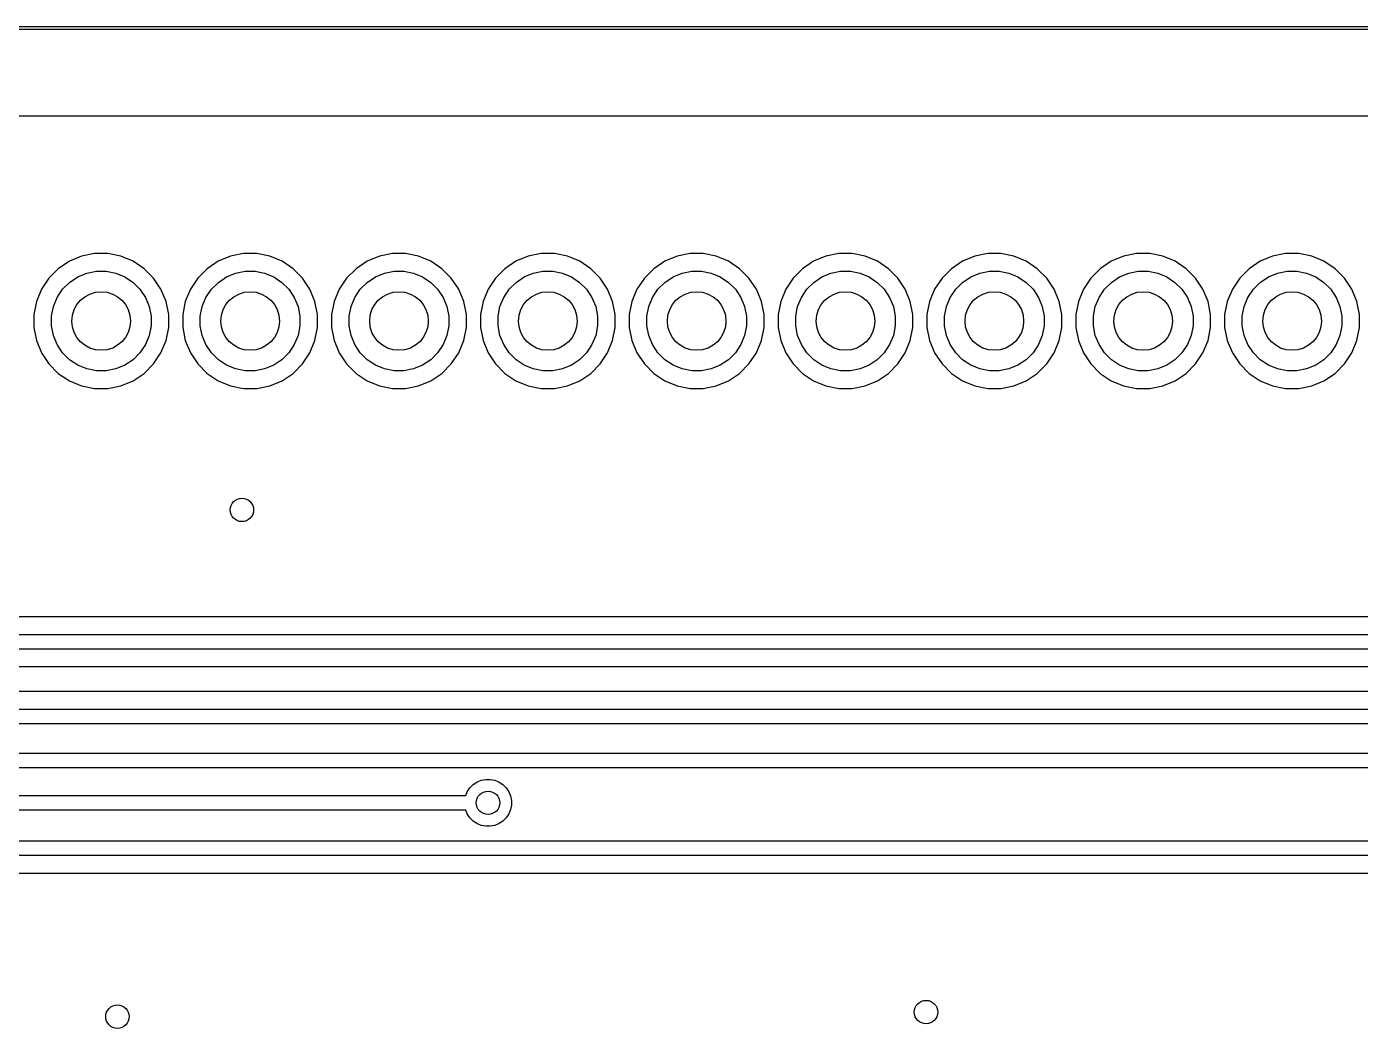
# Model space of a CAD drawing. Extents: x 13 to 148, y -136 to -18.
# Drawn here: x 94.13 to 116.89, y -35.08 to -17.98 of the extents above; entities that cross this region are included whole.
import ezdxf

# ---------------------------------------------------------------- set-up
doc = ezdxf.new("R2010")
doc.units = 0
doc.layers.add('BLACK', color=7, linetype='CONTINUOUS')

msp = doc.modelspace()

# ---------------------------------------------------------------- linework, layer by layer
at = {"layer": 'BLACK', "linetype": 'CONTINUOUS'}
for p, q in [((14.9988, -17.975), (145.501, -17.975)), ((145.499, -18.025), (15.0001, -18.025)), ((19.1496, -19.5), (140.85, -19.5)), ((94.8553, -21.9809), (94.6669, -22.1067)), ((95.0646, -21.8942), (94.8553, -21.9809)), ((95.2867, -21.85), (95.0646, -21.8942)), ((95.5133, -21.85), (95.2867, -21.85)), ((95.7354, -21.8942), (95.5133, -21.85)), ((95.9447, -21.9809), (95.7354, -21.8942)), ((96.1331, -22.1067), (95.9447, -21.9809)), ((97.3953, -21.9809), (97.2069, -22.1067)), ((97.6046, -21.8942), (97.3953, -21.9809)), ((97.8267, -21.85), (97.6046, -21.8942)), ((98.0533, -21.85), (97.8267, -21.85)), ((98.2754, -21.8942), (98.0533, -21.85)), ((98.4847, -21.9809), (98.2754, -21.8942)), ((98.6731, -22.1067), (98.4847, -21.9809)), ((99.9353, -21.9809), (99.7469, -22.1067)), ((100.145, -21.8942), (99.9353, -21.9809)), ((100.367, -21.85), (100.145, -21.8942)), ((100.593, -21.85), (100.367, -21.85)), ((100.815, -21.8942), (100.593, -21.85)), ((101.025, -21.9809), (100.815, -21.8942)), ((101.213, -22.1067), (101.025, -21.9809)), ((102.475, -21.9809), (102.287, -22.1067)), ((102.685, -21.8942), (102.475, -21.9809)), ((102.907, -21.85), (102.685, -21.8942)), ((103.133, -21.85), (102.907, -21.85)), ((103.355, -21.8942), (103.133, -21.85)), ((103.565, -21.9809), (103.355, -21.8942)), ((103.753, -22.1067), (103.565, -21.9809)), ((105.015, -21.9809), (104.827, -22.1067)), ((105.225, -21.8942), (105.015, -21.9809)), ((105.447, -21.85), (105.225, -21.8942)), ((105.673, -21.85), (105.447, -21.85)), ((105.895, -21.8942), (105.673, -21.85)), ((106.105, -21.9809), (105.895, -21.8942)), ((106.293, -22.1067), (106.105, -21.9809)), ((107.555, -21.9809), (107.367, -22.1067)), ((107.765, -21.8942), (107.555, -21.9809)), ((107.987, -21.85), (107.765, -21.8942)), ((108.213, -21.85), (107.987, -21.85)), ((108.435, -21.8942), (108.213, -21.85)), ((108.645, -21.9809), (108.435, -21.8942)), ((108.833, -22.1067), (108.645, -21.9809)), ((110.095, -21.9809), (109.907, -22.1067)), ((110.305, -21.8942), (110.095, -21.9809)), ((110.527, -21.85), (110.305, -21.8942)), ((110.753, -21.85), (110.527, -21.85)), ((110.975, -21.8942), (110.753, -21.85)), ((111.185, -21.9809), (110.975, -21.8942)), ((111.373, -22.1067), (111.185, -21.9809)), ((112.635, -21.9809), (112.447, -22.1067)), ((112.845, -21.8942), (112.635, -21.9809)), ((113.067, -21.85), (112.845, -21.8942)), ((113.293, -21.85), (113.067, -21.85)), ((113.515, -21.8942), (113.293, -21.85)), ((113.725, -21.9809), (113.515, -21.8942)), ((113.913, -22.1067), (113.725, -21.9809)), ((115.175, -21.9809), (114.987, -22.1067)), ((115.385, -21.8942), (115.175, -21.9809)), ((115.607, -21.85), (115.385, -21.8942)), ((115.833, -21.85), (115.607, -21.85)), ((116.055, -21.8942), (115.833, -21.85)), ((116.265, -21.9809), (116.055, -21.8942)), ((116.453, -22.1067), (116.265, -21.9809)), ((94.5067, -22.2669), (94.3809, -22.4553)), ((94.6669, -22.1067), (94.5067, -22.2669)), ((94.8582, -22.3398), (94.9974, -22.2467)), ((94.9974, -22.2467), (95.1521, -22.1827)), ((95.1521, -22.1827), (95.3163, -22.15)), ((95.3163, -22.15), (95.4837, -22.15)), ((95.4837, -22.15), (95.6479, -22.1827)), ((95.6479, -22.1827), (95.8026, -22.2467)), ((95.8026, -22.2467), (95.9418, -22.3398)), ((96.2933, -22.2669), (96.1331, -22.1067)), ((96.4191, -22.4553), (96.2933, -22.2669)), ((97.0467, -22.2669), (96.9209, -22.4553)), ((97.2069, -22.1067), (97.0467, -22.2669)), ((97.3982, -22.3398), (97.5374, -22.2467)), ((97.5374, -22.2467), (97.6921, -22.1827)), ((97.6921, -22.1827), (97.8563, -22.15)), ((97.8563, -22.15), (98.0237, -22.15)), ((98.0237, -22.15), (98.1879, -22.1827)), ((98.1879, -22.1827), (98.3426, -22.2467)), ((98.3426, -22.2467), (98.4818, -22.3398)), ((98.8333, -22.2669), (98.6731, -22.1067)), ((98.9591, -22.4553), (98.8333, -22.2669)), ((99.5867, -22.2669), (99.4609, -22.4553)), ((99.7469, -22.1067), (99.5867, -22.2669)), ((99.9382, -22.3398), (100.077, -22.2467)), ((100.077, -22.2467), (100.232, -22.1827)), ((100.232, -22.1827), (100.396, -22.15)), ((100.396, -22.15), (100.564, -22.15)), ((100.564, -22.15), (100.728, -22.1827)), ((100.728, -22.1827), (100.883, -22.2467)), ((100.883, -22.2467), (101.022, -22.3398)), ((101.373, -22.2669), (101.213, -22.1067)), ((101.499, -22.4553), (101.373, -22.2669)), ((102.127, -22.2669), (102.001, -22.4553)), ((102.287, -22.1067), (102.127, -22.2669)), ((102.478, -22.3398), (102.617, -22.2467)), ((102.617, -22.2467), (102.772, -22.1827)), ((102.772, -22.1827), (102.936, -22.15)), ((102.936, -22.15), (103.104, -22.15)), ((103.104, -22.15), (103.268, -22.1827)), ((103.268, -22.1827), (103.423, -22.2467)), ((103.423, -22.2467), (103.562, -22.3398)), ((103.913, -22.2669), (103.753, -22.1067)), ((104.039, -22.4553), (103.913, -22.2669)), ((104.667, -22.2669), (104.541, -22.4553)), ((104.827, -22.1067), (104.667, -22.2669)), ((105.018, -22.3398), (105.157, -22.2467)), ((105.157, -22.2467), (105.312, -22.1827)), ((105.312, -22.1827), (105.476, -22.15)), ((105.476, -22.15), (105.644, -22.15)), ((105.644, -22.15), (105.808, -22.1827)), ((105.808, -22.1827), (105.963, -22.2467)), ((105.963, -22.2467), (106.102, -22.3398)), ((106.453, -22.2669), (106.293, -22.1067)), ((106.579, -22.4553), (106.453, -22.2669)), ((107.207, -22.2669), (107.081, -22.4553)), ((107.367, -22.1067), (107.207, -22.2669)), ((107.558, -22.3398), (107.697, -22.2467)), ((107.697, -22.2467), (107.852, -22.1827)), ((107.852, -22.1827), (108.016, -22.15)), ((108.016, -22.15), (108.184, -22.15)), ((108.184, -22.15), (108.348, -22.1827)), ((108.348, -22.1827), (108.503, -22.2467)), ((108.503, -22.2467), (108.642, -22.3398)), ((108.993, -22.2669), (108.833, -22.1067)), ((109.119, -22.4553), (108.993, -22.2669)), ((109.747, -22.2669), (109.621, -22.4553)), ((109.907, -22.1067), (109.747, -22.2669)), ((110.098, -22.3398), (110.237, -22.2467)), ((110.237, -22.2467), (110.392, -22.1827)), ((110.392, -22.1827), (110.556, -22.15)), ((110.556, -22.15), (110.724, -22.15)), ((110.724, -22.15), (110.888, -22.1827)), ((110.888, -22.1827), (111.043, -22.2467)), ((111.043, -22.2467), (111.182, -22.3398)), ((111.533, -22.2669), (111.373, -22.1067)), ((111.659, -22.4553), (111.533, -22.2669)), ((112.287, -22.2669), (112.161, -22.4553)), ((112.447, -22.1067), (112.287, -22.2669)), ((112.638, -22.3398), (112.777, -22.2467)), ((112.777, -22.2467), (112.932, -22.1827)), ((112.932, -22.1827), (113.096, -22.15)), ((113.096, -22.15), (113.264, -22.15)), ((113.264, -22.15), (113.428, -22.1827)), ((113.428, -22.1827), (113.583, -22.2467)), ((113.583, -22.2467), (113.722, -22.3398)), ((114.073, -22.2669), (113.913, -22.1067)), ((114.199, -22.4553), (114.073, -22.2669)), ((114.827, -22.2669), (114.701, -22.4553)), ((114.987, -22.1067), (114.827, -22.2669)), ((115.178, -22.3398), (115.317, -22.2467)), ((115.317, -22.2467), (115.472, -22.1827)), ((115.472, -22.1827), (115.636, -22.15)), ((115.636, -22.15), (115.804, -22.15)), ((115.804, -22.15), (115.968, -22.1827)), ((115.968, -22.1827), (116.123, -22.2467)), ((116.123, -22.2467), (116.262, -22.3398)), ((116.613, -22.2669), (116.453, -22.1067)), ((116.739, -22.4553), (116.613, -22.2669)), ((94.3809, -22.4553), (94.2942, -22.6646)), ((94.6467, -22.5974), (94.7398, -22.4582)), ((94.7398, -22.4582), (94.8582, -22.3398)), ((95.9418, -22.3398), (96.0602, -22.4582)), ((96.0602, -22.4582), (96.1533, -22.5974)), ((96.5058, -22.6646), (96.4191, -22.4553)), ((96.9209, -22.4553), (96.8342, -22.6646)), ((97.1867, -22.5974), (97.2798, -22.4582)), ((97.2798, -22.4582), (97.3982, -22.3398)), ((98.4818, -22.3398), (98.6002, -22.4582)), ((98.6002, -22.4582), (98.6933, -22.5974)), ((99.0458, -22.6646), (98.9591, -22.4553)), ((99.4609, -22.4553), (99.3742, -22.6646)), ((99.7267, -22.5974), (99.8198, -22.4582)), ((99.8198, -22.4582), (99.9382, -22.3398)), ((101.022, -22.3398), (101.14, -22.4582)), ((101.14, -22.4582), (101.233, -22.5974)), ((101.586, -22.6646), (101.499, -22.4553)), ((102.001, -22.4553), (101.914, -22.6646)), ((102.267, -22.5974), (102.36, -22.4582)), ((102.36, -22.4582), (102.478, -22.3398)), ((103.562, -22.3398), (103.68, -22.4582)), ((103.68, -22.4582), (103.773, -22.5974)), ((104.126, -22.6646), (104.039, -22.4553)), ((104.541, -22.4553), (104.454, -22.6646)), ((104.807, -22.5974), (104.9, -22.4582)), ((104.9, -22.4582), (105.018, -22.3398)), ((106.102, -22.3398), (106.22, -22.4582)), ((106.22, -22.4582), (106.313, -22.5974)), ((106.666, -22.6646), (106.579, -22.4553)), ((107.081, -22.4553), (106.994, -22.6646)), ((107.347, -22.5974), (107.44, -22.4582)), ((107.44, -22.4582), (107.558, -22.3398)), ((108.642, -22.3398), (108.76, -22.4582)), ((108.76, -22.4582), (108.853, -22.5974)), ((109.206, -22.6646), (109.119, -22.4553)), ((109.621, -22.4553), (109.534, -22.6646)), ((109.887, -22.5974), (109.98, -22.4582)), ((109.98, -22.4582), (110.098, -22.3398)), ((111.182, -22.3398), (111.3, -22.4582)), ((111.3, -22.4582), (111.393, -22.5974)), ((111.746, -22.6646), (111.659, -22.4553)), ((112.161, -22.4553), (112.074, -22.6646)), ((112.427, -22.5974), (112.52, -22.4582)), ((112.52, -22.4582), (112.638, -22.3398)), ((113.722, -22.3398), (113.84, -22.4582)), ((113.84, -22.4582), (113.933, -22.5974)), ((114.286, -22.6646), (114.199, -22.4553)), ((114.701, -22.4553), (114.614, -22.6646)), ((114.967, -22.5974), (115.06, -22.4582)), ((115.06, -22.4582), (115.178, -22.3398)), ((116.262, -22.3398), (116.38, -22.4582)), ((116.38, -22.4582), (116.473, -22.5974)), ((116.826, -22.6646), (116.739, -22.4553)), ((94.2942, -22.6646), (94.25, -22.8867)), ((94.55, -22.9163), (94.5827, -22.7521)), ((94.5827, -22.7521), (94.6467, -22.5974)), ((96.1533, -22.5974), (96.2173, -22.7521)), ((96.2173, -22.7521), (96.25, -22.9163)), ((96.55, -22.8867), (96.5058, -22.6646)), ((96.8342, -22.6646), (96.79, -22.8867)), ((97.09, -22.9163), (97.1227, -22.7521)), ((97.1227, -22.7521), (97.1867, -22.5974)), ((98.6933, -22.5974), (98.7573, -22.7521)), ((98.7573, -22.7521), (98.79, -22.9163)), ((99.09, -22.8867), (99.0458, -22.6646)), ((99.3742, -22.6646), (99.33, -22.8867)), ((99.63, -22.9163), (99.6627, -22.7521)), ((99.6627, -22.7521), (99.7267, -22.5974)), ((101.233, -22.5974), (101.297, -22.7521)), ((101.297, -22.7521), (101.33, -22.9163)), ((101.63, -22.8867), (101.586, -22.6646)), ((101.914, -22.6646), (101.87, -22.8867)), ((102.17, -22.9163), (102.203, -22.7521)), ((102.203, -22.7521), (102.267, -22.5974)), ((103.773, -22.5974), (103.837, -22.7521)), ((103.837, -22.7521), (103.87, -22.9163)), ((104.17, -22.8867), (104.126, -22.6646)), ((104.454, -22.6646), (104.41, -22.8867)), ((104.71, -22.9163), (104.743, -22.7521)), ((104.743, -22.7521), (104.807, -22.5974)), ((106.313, -22.5974), (106.377, -22.7521)), ((106.377, -22.7521), (106.41, -22.9163)), ((106.71, -22.8867), (106.666, -22.6646)), ((106.994, -22.6646), (106.95, -22.8867)), ((107.25, -22.9163), (107.283, -22.7521)), ((107.283, -22.7521), (107.347, -22.5974)), ((108.853, -22.5974), (108.917, -22.7521)), ((108.917, -22.7521), (108.95, -22.9163)), ((109.25, -22.8867), (109.206, -22.6646)), ((109.534, -22.6646), (109.49, -22.8867)), ((109.79, -22.9163), (109.823, -22.7521)), ((109.823, -22.7521), (109.887, -22.5974)), ((111.393, -22.5974), (111.457, -22.7521)), ((111.457, -22.7521), (111.49, -22.9163)), ((111.79, -22.8867), (111.746, -22.6646)), ((112.074, -22.6646), (112.03, -22.8867)), ((112.33, -22.9163), (112.363, -22.7521)), ((112.363, -22.7521), (112.427, -22.5974)), ((113.933, -22.5974), (113.997, -22.7521)), ((113.997, -22.7521), (114.03, -22.9163)), ((114.33, -22.8867), (114.286, -22.6646)), ((114.614, -22.6646), (114.57, -22.8867)), ((114.87, -22.9163), (114.903, -22.7521)), ((114.903, -22.7521), (114.967, -22.5974)), ((116.473, -22.5974), (116.537, -22.7521)), ((116.537, -22.7521), (116.57, -22.9163)), ((116.87, -22.8867), (116.826, -22.6646)), ((94.25, -22.8867), (94.25, -23.1133)), ((94.55, -23.0837), (94.55, -22.9163)), ((96.25, -22.9163), (96.25, -23.0837)), ((96.55, -23.1133), (96.55, -22.8867)), ((96.79, -22.8867), (96.79, -23.1133)), ((97.09, -23.0837), (97.09, -22.9163)), ((98.79, -22.9163), (98.79, -23.0837)), ((99.09, -23.1133), (99.09, -22.8867)), ((99.33, -22.8867), (99.33, -23.1133)), ((99.63, -23.0837), (99.63, -22.9163)), ((101.33, -22.9163), (101.33, -23.0837)), ((101.63, -23.1133), (101.63, -22.8867)), ((101.87, -22.8867), (101.87, -23.1133)), ((102.17, -23.0837), (102.17, -22.9163)), ((103.87, -22.9163), (103.87, -23.0837)), ((104.17, -23.1133), (104.17, -22.8867)), ((104.41, -22.8867), (104.41, -23.1133)), ((104.71, -23.0837), (104.71, -22.9163)), ((106.41, -22.9163), (106.41, -23.0837)), ((106.71, -23.1133), (106.71, -22.8867)), ((106.95, -22.8867), (106.95, -23.1133)), ((107.25, -23.0837), (107.25, -22.9163)), ((108.95, -22.9163), (108.95, -23.0837)), ((109.25, -23.1133), (109.25, -22.8867)), ((109.49, -22.8867), (109.49, -23.1133)), ((109.79, -23.0837), (109.79, -22.9163)), ((111.49, -22.9163), (111.49, -23.0837)), ((111.79, -23.1133), (111.79, -22.8867)), ((112.03, -22.8867), (112.03, -23.1133)), ((112.33, -23.0837), (112.33, -22.9163)), ((114.03, -22.9163), (114.03, -23.0837)), ((114.33, -23.1133), (114.33, -22.8867)), ((114.57, -22.8867), (114.57, -23.1133)), ((114.87, -23.0837), (114.87, -22.9163)), ((116.57, -22.9163), (116.57, -23.0837)), ((116.87, -23.1133), (116.87, -22.8867)), ((94.25, -23.1133), (94.2942, -23.3354)), ((94.5827, -23.2479), (94.55, -23.0837)), ((96.25, -23.0837), (96.2173, -23.2479)), ((96.5058, -23.3354), (96.55, -23.1133)), ((96.79, -23.1133), (96.8342, -23.3354)), ((97.1227, -23.2479), (97.09, -23.0837)), ((98.79, -23.0837), (98.7573, -23.2479)), ((99.0458, -23.3354), (99.09, -23.1133)), ((99.33, -23.1133), (99.3742, -23.3354)), ((99.6627, -23.2479), (99.63, -23.0837)), ((101.33, -23.0837), (101.297, -23.2479)), ((101.586, -23.3354), (101.63, -23.1133)), ((101.87, -23.1133), (101.914, -23.3354)), ((102.203, -23.2479), (102.17, -23.0837)), ((103.87, -23.0837), (103.837, -23.2479)), ((104.126, -23.3354), (104.17, -23.1133)), ((104.41, -23.1133), (104.454, -23.3354)), ((104.743, -23.2479), (104.71, -23.0837)), ((106.41, -23.0837), (106.377, -23.2479)), ((106.666, -23.3354), (106.71, -23.1133)), ((106.95, -23.1133), (106.994, -23.3354)), ((107.283, -23.2479), (107.25, -23.0837)), ((108.95, -23.0837), (108.917, -23.2479)), ((109.206, -23.3354), (109.25, -23.1133)), ((109.49, -23.1133), (109.534, -23.3354)), ((109.823, -23.2479), (109.79, -23.0837)), ((111.49, -23.0837), (111.457, -23.2479)), ((111.746, -23.3354), (111.79, -23.1133)), ((112.03, -23.1133), (112.074, -23.3354)), ((112.363, -23.2479), (112.33, -23.0837)), ((114.03, -23.0837), (113.997, -23.2479)), ((114.286, -23.3354), (114.33, -23.1133)), ((114.57, -23.1133), (114.614, -23.3354)), ((114.903, -23.2479), (114.87, -23.0837)), ((116.57, -23.0837), (116.537, -23.2479)), ((116.826, -23.3354), (116.87, -23.1133)), ((94.2942, -23.3354), (94.3809, -23.5447)), ((94.6467, -23.4026), (94.5827, -23.2479)), ((94.7398, -23.5418), (94.6467, -23.4026)), ((96.1533, -23.4026), (96.0602, -23.5418)), ((96.2173, -23.2479), (96.1533, -23.4026)), ((96.4191, -23.5447), (96.5058, -23.3354)), ((96.8342, -23.3354), (96.9209, -23.5447)), ((97.1867, -23.4026), (97.1227, -23.2479)), ((97.2798, -23.5418), (97.1867, -23.4026)), ((98.6933, -23.4026), (98.6002, -23.5418)), ((98.7573, -23.2479), (98.6933, -23.4026)), ((98.9591, -23.5447), (99.0458, -23.3354)), ((99.3742, -23.3354), (99.4609, -23.5447)), ((99.7267, -23.4026), (99.6627, -23.2479)), ((99.8198, -23.5418), (99.7267, -23.4026)), ((101.233, -23.4026), (101.14, -23.5418)), ((101.297, -23.2479), (101.233, -23.4026)), ((101.499, -23.5447), (101.586, -23.3354)), ((101.914, -23.3354), (102.001, -23.5447)), ((102.267, -23.4026), (102.203, -23.2479)), ((102.36, -23.5418), (102.267, -23.4026)), ((103.773, -23.4026), (103.68, -23.5418)), ((103.837, -23.2479), (103.773, -23.4026)), ((104.039, -23.5447), (104.126, -23.3354)), ((104.454, -23.3354), (104.541, -23.5447)), ((104.807, -23.4026), (104.743, -23.2479)), ((104.9, -23.5418), (104.807, -23.4026)), ((106.313, -23.4026), (106.22, -23.5418)), ((106.377, -23.2479), (106.313, -23.4026)), ((106.579, -23.5447), (106.666, -23.3354)), ((106.994, -23.3354), (107.081, -23.5447)), ((107.347, -23.4026), (107.283, -23.2479)), ((107.44, -23.5418), (107.347, -23.4026)), ((108.853, -23.4026), (108.76, -23.5418)), ((108.917, -23.2479), (108.853, -23.4026)), ((109.119, -23.5447), (109.206, -23.3354)), ((109.534, -23.3354), (109.621, -23.5447)), ((109.887, -23.4026), (109.823, -23.2479)), ((109.98, -23.5418), (109.887, -23.4026)), ((111.393, -23.4026), (111.3, -23.5418)), ((111.457, -23.2479), (111.393, -23.4026)), ((111.659, -23.5447), (111.746, -23.3354)), ((112.074, -23.3354), (112.161, -23.5447)), ((112.427, -23.4026), (112.363, -23.2479)), ((112.52, -23.5418), (112.427, -23.4026)), ((113.933, -23.4026), (113.84, -23.5418)), ((113.997, -23.2479), (113.933, -23.4026)), ((114.199, -23.5447), (114.286, -23.3354)), ((114.614, -23.3354), (114.701, -23.5447)), ((114.967, -23.4026), (114.903, -23.2479)), ((115.06, -23.5418), (114.967, -23.4026)), ((116.473, -23.4026), (116.38, -23.5418)), ((116.537, -23.2479), (116.473, -23.4026)), ((116.739, -23.5447), (116.826, -23.3354)), ((94.3809, -23.5447), (94.5067, -23.7331)), ((94.8582, -23.6602), (94.7398, -23.5418)), ((94.9974, -23.7533), (94.8582, -23.6602)), ((95.9418, -23.6602), (95.8026, -23.7533)), ((96.0602, -23.5418), (95.9418, -23.6602)), ((96.2933, -23.7331), (96.4191, -23.5447)), ((96.9209, -23.5447), (97.0467, -23.7331)), ((97.3982, -23.6602), (97.2798, -23.5418)), ((97.5374, -23.7533), (97.3982, -23.6602)), ((98.4818, -23.6602), (98.3426, -23.7533)), ((98.6002, -23.5418), (98.4818, -23.6602)), ((98.8333, -23.7331), (98.9591, -23.5447)), ((99.4609, -23.5447), (99.5867, -23.7331)), ((99.9382, -23.6602), (99.8198, -23.5418)), ((100.077, -23.7533), (99.9382, -23.6602)), ((101.022, -23.6602), (100.883, -23.7533)), ((101.14, -23.5418), (101.022, -23.6602)), ((101.373, -23.7331), (101.499, -23.5447)), ((102.001, -23.5447), (102.127, -23.7331)), ((102.478, -23.6602), (102.36, -23.5418)), ((102.617, -23.7533), (102.478, -23.6602)), ((103.562, -23.6602), (103.423, -23.7533)), ((103.68, -23.5418), (103.562, -23.6602)), ((103.913, -23.7331), (104.039, -23.5447)), ((104.541, -23.5447), (104.667, -23.7331)), ((105.018, -23.6602), (104.9, -23.5418)), ((105.157, -23.7533), (105.018, -23.6602)), ((106.102, -23.6602), (105.963, -23.7533)), ((106.22, -23.5418), (106.102, -23.6602)), ((106.453, -23.7331), (106.579, -23.5447)), ((107.081, -23.5447), (107.207, -23.7331)), ((107.558, -23.6602), (107.44, -23.5418)), ((107.697, -23.7533), (107.558, -23.6602)), ((108.642, -23.6602), (108.503, -23.7533)), ((108.76, -23.5418), (108.642, -23.6602)), ((108.993, -23.7331), (109.119, -23.5447)), ((109.621, -23.5447), (109.747, -23.7331)), ((110.098, -23.6602), (109.98, -23.5418)), ((110.237, -23.7533), (110.098, -23.6602)), ((111.182, -23.6602), (111.043, -23.7533)), ((111.3, -23.5418), (111.182, -23.6602)), ((111.533, -23.7331), (111.659, -23.5447)), ((112.161, -23.5447), (112.287, -23.7331)), ((112.638, -23.6602), (112.52, -23.5418)), ((112.777, -23.7533), (112.638, -23.6602)), ((113.722, -23.6602), (113.583, -23.7533)), ((113.84, -23.5418), (113.722, -23.6602)), ((114.073, -23.7331), (114.199, -23.5447)), ((114.701, -23.5447), (114.827, -23.7331)), ((115.178, -23.6602), (115.06, -23.5418)), ((115.317, -23.7533), (115.178, -23.6602)), ((116.262, -23.6602), (116.123, -23.7533)), ((116.38, -23.5418), (116.262, -23.6602)), ((116.613, -23.7331), (116.739, -23.5447)), ((94.5067, -23.7331), (94.6669, -23.8933)), ((94.6669, -23.8933), (94.8553, -24.0191)), ((95.1521, -23.8173), (94.9974, -23.7533)), ((95.3163, -23.85), (95.1521, -23.8173)), ((95.4837, -23.85), (95.3163, -23.85)), ((95.6479, -23.8173), (95.4837, -23.85)), ((95.8026, -23.7533), (95.6479, -23.8173)), ((95.9447, -24.0191), (96.1331, -23.8933)), ((96.1331, -23.8933), (96.2933, -23.7331)), ((97.0467, -23.7331), (97.2069, -23.8933)), ((97.2069, -23.8933), (97.3953, -24.0191)), ((97.6921, -23.8173), (97.5374, -23.7533)), ((97.8563, -23.85), (97.6921, -23.8173)), ((98.0237, -23.85), (97.8563, -23.85)), ((98.1879, -23.8173), (98.0237, -23.85)), ((98.3426, -23.7533), (98.1879, -23.8173)), ((98.4847, -24.0191), (98.6731, -23.8933)), ((98.6731, -23.8933), (98.8333, -23.7331)), ((99.5867, -23.7331), (99.7469, -23.8933)), ((99.7469, -23.8933), (99.9353, -24.0191)), ((100.232, -23.8173), (100.077, -23.7533)), ((100.396, -23.85), (100.232, -23.8173)), ((100.564, -23.85), (100.396, -23.85)), ((100.728, -23.8173), (100.564, -23.85)), ((100.883, -23.7533), (100.728, -23.8173)), ((101.025, -24.0191), (101.213, -23.8933)), ((101.213, -23.8933), (101.373, -23.7331)), ((102.127, -23.7331), (102.287, -23.8933)), ((102.287, -23.8933), (102.475, -24.0191)), ((102.772, -23.8173), (102.617, -23.7533)), ((102.936, -23.85), (102.772, -23.8173)), ((103.104, -23.85), (102.936, -23.85)), ((103.268, -23.8173), (103.104, -23.85)), ((103.423, -23.7533), (103.268, -23.8173)), ((103.565, -24.0191), (103.753, -23.8933)), ((103.753, -23.8933), (103.913, -23.7331)), ((104.667, -23.7331), (104.827, -23.8933)), ((104.827, -23.8933), (105.015, -24.0191)), ((105.312, -23.8173), (105.157, -23.7533)), ((105.476, -23.85), (105.312, -23.8173)), ((105.644, -23.85), (105.476, -23.85)), ((105.808, -23.8173), (105.644, -23.85)), ((105.963, -23.7533), (105.808, -23.8173)), ((106.105, -24.0191), (106.293, -23.8933)), ((106.293, -23.8933), (106.453, -23.7331)), ((107.207, -23.7331), (107.367, -23.8933)), ((107.367, -23.8933), (107.555, -24.0191)), ((107.852, -23.8173), (107.697, -23.7533)), ((108.016, -23.85), (107.852, -23.8173)), ((108.184, -23.85), (108.016, -23.85)), ((108.348, -23.8173), (108.184, -23.85)), ((108.503, -23.7533), (108.348, -23.8173)), ((108.645, -24.0191), (108.833, -23.8933)), ((108.833, -23.8933), (108.993, -23.7331)), ((109.747, -23.7331), (109.907, -23.8933)), ((109.907, -23.8933), (110.095, -24.0191)), ((110.392, -23.8173), (110.237, -23.7533)), ((110.556, -23.85), (110.392, -23.8173)), ((110.724, -23.85), (110.556, -23.85)), ((110.888, -23.8173), (110.724, -23.85)), ((111.043, -23.7533), (110.888, -23.8173)), ((111.185, -24.0191), (111.373, -23.8933)), ((111.373, -23.8933), (111.533, -23.7331)), ((112.287, -23.7331), (112.447, -23.8933)), ((112.447, -23.8933), (112.635, -24.0191)), ((112.932, -23.8173), (112.777, -23.7533)), ((113.096, -23.85), (112.932, -23.8173)), ((113.264, -23.85), (113.096, -23.85)), ((113.428, -23.8173), (113.264, -23.85)), ((113.583, -23.7533), (113.428, -23.8173)), ((113.725, -24.0191), (113.913, -23.8933)), ((113.913, -23.8933), (114.073, -23.7331)), ((114.827, -23.7331), (114.987, -23.8933)), ((114.987, -23.8933), (115.175, -24.0191)), ((115.472, -23.8173), (115.317, -23.7533)), ((115.636, -23.85), (115.472, -23.8173)), ((115.804, -23.85), (115.636, -23.85)), ((115.968, -23.8173), (115.804, -23.85)), ((116.123, -23.7533), (115.968, -23.8173)), ((116.265, -24.0191), (116.453, -23.8933)), ((116.453, -23.8933), (116.613, -23.7331)), ((94.8553, -24.0191), (95.0646, -24.1058)), ((95.0646, -24.1058), (95.2867, -24.15)), ((95.5133, -24.15), (95.7354, -24.1058)), ((95.7354, -24.1058), (95.9447, -24.0191)), ((97.3953, -24.0191), (97.6046, -24.1058)), ((97.6046, -24.1058), (97.8267, -24.15)), ((98.0533, -24.15), (98.2754, -24.1058)), ((98.2754, -24.1058), (98.4847, -24.0191)), ((99.9353, -24.0191), (100.145, -24.1058)), ((100.145, -24.1058), (100.367, -24.15)), ((100.593, -24.15), (100.815, -24.1058)), ((100.815, -24.1058), (101.025, -24.0191)), ((102.475, -24.0191), (102.685, -24.1058)), ((102.685, -24.1058), (102.907, -24.15)), ((103.133, -24.15), (103.355, -24.1058)), ((103.355, -24.1058), (103.565, -24.0191)), ((105.015, -24.0191), (105.225, -24.1058)), ((105.225, -24.1058), (105.447, -24.15)), ((105.673, -24.15), (105.895, -24.1058)), ((105.895, -24.1058), (106.105, -24.0191)), ((107.555, -24.0191), (107.765, -24.1058)), ((107.765, -24.1058), (107.987, -24.15)), ((108.213, -24.15), (108.435, -24.1058)), ((108.435, -24.1058), (108.645, -24.0191)), ((110.095, -24.0191), (110.305, -24.1058)), ((110.305, -24.1058), (110.527, -24.15)), ((110.753, -24.15), (110.975, -24.1058)), ((110.975, -24.1058), (111.185, -24.0191)), ((112.635, -24.0191), (112.845, -24.1058)), ((112.845, -24.1058), (113.067, -24.15)), ((113.293, -24.15), (113.515, -24.1058)), ((113.515, -24.1058), (113.725, -24.0191)), ((115.175, -24.0191), (115.385, -24.1058)), ((115.385, -24.1058), (115.607, -24.15)), ((115.833, -24.15), (116.055, -24.1058)), ((116.055, -24.1058), (116.265, -24.0191)), ((95.2867, -24.15), (95.5133, -24.15)), ((97.8267, -24.15), (98.0533, -24.15)), ((100.367, -24.15), (100.593, -24.15)), ((102.907, -24.15), (103.133, -24.15)), ((105.447, -24.15), (105.673, -24.15)), ((107.987, -24.15), (108.213, -24.15)), ((110.527, -24.15), (110.753, -24.15)), ((113.067, -24.15), (113.293, -24.15)), ((115.607, -24.15), (115.833, -24.15)), ((117.753, -28.05), (81.9913, -28.05)), ((81.9711, -28.35), (117.923, -28.35)), ((117.969, -28.6), (82.0168, -28.6)), ((82.1866, -28.9), (117.949, -28.9)), ((120.968, -29.325), (85.2663, -29.325)), ((85.2461, -29.625), (121.138, -29.625)), ((121.184, -29.875), (85.2918, -29.875)), ((85.8271, -30.375), (122.698, -30.375)), ((122.744, -30.625), (85.8728, -30.625)), ((101.689, -30.97), (101.745, -30.9143)), ((101.745, -30.9143), (101.811, -30.8705)), ((101.811, -30.8705), (101.883, -30.8404)), ((101.883, -30.8404), (101.961, -30.825)), ((101.961, -30.825), (102.039, -30.825)), ((102.039, -30.825), (102.117, -30.8404)), ((102.117, -30.8404), (102.189, -30.8705)), ((102.189, -30.8705), (102.255, -30.9143)), ((102.255, -30.9143), (102.311, -30.97)), ((86.5811, -31.1), (101.619, -31.1)), ((101.619, -31.1), (101.646, -31.0355)), ((101.646, -31.0355), (101.689, -30.97)), ((102.311, -30.97), (102.354, -31.0355)), ((102.354, -31.0355), (102.385, -31.1083)), ((102.385, -31.1083), (102.4, -31.1856)), ((101.619, -31.35), (86.6268, -31.35)), ((101.646, -31.4145), (101.619, -31.35)), ((102.385, -31.3417), (102.354, -31.4145)), ((102.4, -31.2644), (102.385, -31.3417)), ((102.4, -31.1856), (102.4, -31.2644)), ((101.689, -31.48), (101.646, -31.4145)), ((101.745, -31.5357), (101.689, -31.48)), ((101.811, -31.5795), (101.745, -31.5357)), ((101.883, -31.6096), (101.811, -31.5795)), ((101.961, -31.625), (101.883, -31.6096)), ((102.039, -31.625), (101.961, -31.625)), ((102.117, -31.6096), (102.039, -31.625)), ((102.189, -31.5795), (102.117, -31.6096)), ((102.255, -31.5357), (102.189, -31.5795)), ((102.311, -31.48), (102.255, -31.5357)), ((102.354, -31.4145), (102.311, -31.48)), ((87.2682, -31.875), (121.908, -31.875)), ((121.954, -32.125), (87.3139, -32.125)), ((87.4837, -32.425), (121.934, -32.425))]:
    msp.add_line(p, q, dxfattribs=at)
at = {"layer": 'BLACK'}
for centre, radius in [((95.4, -23), 0.5), ((95.4, -23), 0.5), ((97.94, -23), 0.5), ((97.94, -23), 0.5), ((100.48, -23), 0.5), ((100.48, -23), 0.5), ((103.02, -23), 0.5), ((103.02, -23), 0.5), ((105.56, -23), 0.5), ((105.56, -23), 0.5), ((108.1, -23), 0.5), ((108.1, -23), 0.5), ((110.64, -23), 0.5), ((110.64, -23), 0.5), ((113.18, -23), 0.5), ((113.18, -23), 0.5), ((115.72, -23), 0.5), ((115.72, -23), 0.5), ((97.8, -26.225), 0.2), ((102, -31.225), 0.2), ((95.675, -34.875), 0.2), ((109.474, -34.798), 0.2)]:
    msp.add_circle(centre, radius, dxfattribs=at)

doc.saveas('drawing.dxf')
